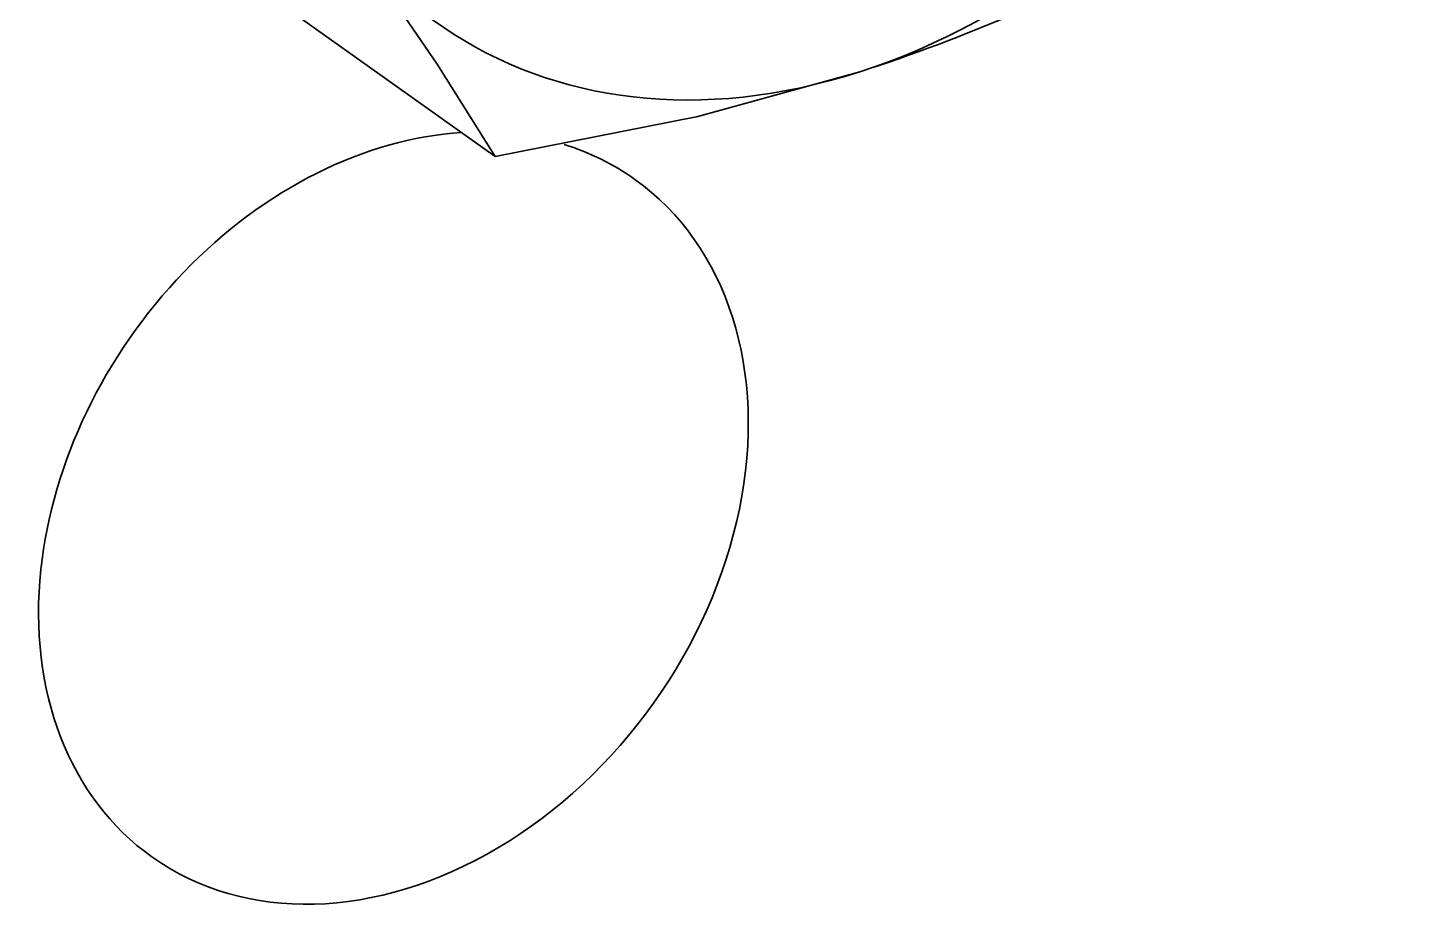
# Model space of a CAD drawing. Header units: millimetres. Extents: x 1333 to 129696, y -57210 to 105899.
# Drawn here: x 57166.811 to 57170.161, y 101228.861 to 101231.013 of the extents above; entities that cross this region are included whole.
import ezdxf

# ---------------------------------------------------------------- set-up
doc = ezdxf.new("R2010")
doc.units = ezdxf.units.MM
doc.header["$LTSCALE"] = 0.5

msp = doc.modelspace()

# ---------------------------------------------------------------- linework, layer by layer
at = {"color": 7, "lineweight": 35, "ltscale": 0.066031}
msp.add_line((57167.3961, 101231.0868), (57167.934, 101230.7038), dxfattribs=at)
at = {"color": 7, "lineweight": 35}
for points in [[(57167.934, 101230.7038), (57167.7942, 101230.9264), (57167.6507, 101231.1357), (57167.4486, 101231.4081), (57167.0629, 101231.8869)], [(57168.8097, 101230.9078), (57168.4209, 101230.8003), (57167.934, 101230.7038)]]:
    msp.add_lwpolyline(points, dxfattribs=at)
msp.add_arc((57167.5436, 101234.8355), 4.1268, 287.8661, 298.8259, dxfattribs=at)
for centre, major_axis, start_param, end_param in [((57168.737, 101232.3486), (0.9425, 1.3238), 3.942133, 10.225318), ((57167.6891, 101229.8346), (-0.58, -0.8146), 3.696187, 5.345323), ((57167.6891, 101229.8346), (-0.58, -0.8146), 3.141471, 3.387158), ((57167.6891, 101229.8346), (-0.58, -0.8146), 6.283064, 9.424657), ((57167.6891, 101229.8346), (-0.58, -0.8146), 5.345323, 6.283064)]:
    msp.add_ellipse(centre, major_axis=major_axis, ratio=0.767269, start_param=start_param, end_param=end_param, dxfattribs=at)

doc.saveas('drawing.dxf')
